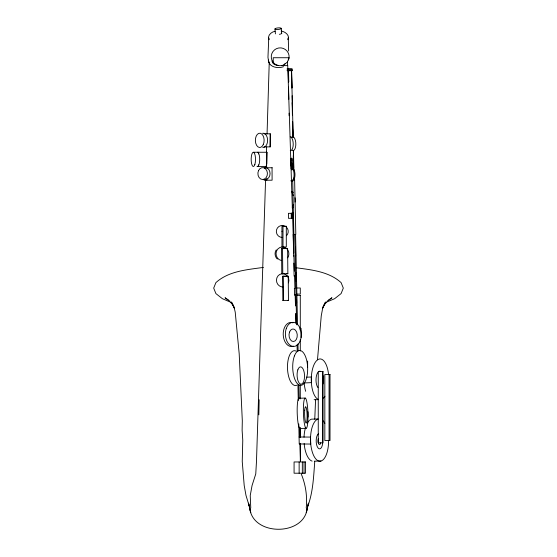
<?xml version="1.0" encoding="UTF-8"?>
<svg xmlns="http://www.w3.org/2000/svg" width="557" height="557" viewBox="0 0 557 557"><rect width="100%" height="100%" fill="white"/><g stroke="black" fill="none" stroke-linecap="round" stroke-linejoin="round"><path stroke-width="0.84" d="M272.053 167.761L272.101 180.203L264.164 180.203M288.637 51L288.248 37.841L287.913 39.54M258.838 414.854L259.158 399.752M266.002 166.515L266.58 166.508L266.88 152.256L253.338 152.249M265.571 179.96L256.478 461.495L255.76 473.937L252.056 485.537L250.239 495.493L250.761 507.935M265.961 167.796L266.016 166.063M266.469 152.158L266.636 146.944M267.061 133.91L269.247 62.078M315.568 399.94L314.768 419.198M317.483 359.801L321.25 315.854L322.594 308.648L325.553 302.138L322.454 308.132L325.553 302.138M314.754 461.495C313.577 476.896 313.076 492.604 307.429 507.197L308.453 503.131L306.266 512.698L307.248 507.935C304.679 536.377 252.321 536.377 249.752 507.935L250.734 512.698L248.547 503.131L249.571 507.197L246.013 495.493L244.203 485.537L242.246 461.495L242.768 440.225L242.121 430.303L242.316 420.834L239.197 353.799L235.228 312.157L234.406 308.648L231.447 302.138L234.546 308.132L231.447 302.138M288.248 39.728C289.842 35.161 285.184 31.575 281.104 31.032M288.519 60.003A8.933 8.933 0 0 0 281.125 47.909A8.933 8.933 0 0 0 271.356 58.179A8.933 8.933 0 0 0 283.805 64.96L287.405 62.05L289.069 57.733L273.229 57.733L273.229 62.405M282.114 231.211L282.093 231.684M323.944 305.257L326.193 302.583M283.805 64.96L284.982 63.721M328.707 300.084L331.951 297.765L327.029 301.233M325.908 302.409L334.625 298.691L341.1 293.588L343.307 288.101L341.1 282.622C328.971 271.579 311.662 269.867 296.094 267.75M275.081 31.262C271.231 31.902 267.263 35.537 268.752 39.728M283.513 66.701C278.034 68.852 268.871 67.237 268.342 60.191L268.683 61.897L267.966 57.364L268.752 37.841L269.087 39.54M291.207 213.289L293.421 213.08L293.518 218.121L288.512 218.372L288.415 213.338L291.207 213.289L291.304 218.323M287.865 273.675L281.786 273.759L281.543 248.631L287.614 248.554L287.865 273.675L286.876 273.759M281.543 248.631L287.614 248.554M281.786 273.759L282.775 273.675L282.531 248.554M288.463 300.376L282.852 300.432L282.615 276.279L288.227 276.223L288.463 300.376L287.802 300.432M288.227 276.223L282.615 276.279M282.852 300.432L283.506 300.376L283.269 276.223M288.456 81.935L288.22 70.662L292.181 70.662L292.147 69.061L287.704 68.991M296.679 303.015L296.609 299.548M263.405 267.569L261.727 267.639C245.909 269.811 228.252 271.391 215.9 282.622L213.693 288.101L215.9 293.588L222.375 298.691L231.092 302.409M306.364 377.214L311.349 376.998L311.467 382.638L303.99 382.958M291.541 70.593L293.191 137.363M299.005 398.262L305.208 398.06M299.958 428.493L306.162 428.291A15.123 2.263 88.1 0 0 307.401 405.621A15.123 2.263 88.1 0 0 303.481 405.621A15.123 2.263 88.1 0 0 306.162 428.291M286.973 69.005L292.147 69.061M287.008 70.607L292.181 70.662M293.859 179.173L294.604 179.159L295.809 234.358L293.191 234.413L293.664 256.157M314.454 461.154L320.999 461.029M292.028 213.108L293.421 213.08M292.126 218.142L293.518 218.121M266.88 152.256L266.302 152.256M281.57 65.622L287.405 65.622L287.405 62.05M264.032 133.812L270.417 133.812L270.215 146.881L264.032 146.874M257.515 166.508L266.747 166.508M272.241 167.761L264.164 167.761A5.967 4.769 -90 0 1 270.061 173.693A5.967 4.769 -90 0 1 263.955 179.291M296.63 287.997L300.286 287.997L300.286 294.089L296.63 294.089M296.387 295.349L300.307 295.349M314.12 399.668L318.124 399.689M266.58 166.508L266.747 152.249L266.747 163.995M278.5 65.42C275.806 65.413 272.269 64.118 272.004 61.033M229.971 301.233L225.049 297.765L228.293 300.084M230.807 302.583L233.056 305.257M301.24 473.937C305.716 484.799 307.387 496.315 306.239 507.935M268.342 60.191L268.815 62.614M281.25 28.407A3.161 0.787 -5.4 0 1 276.53 29.507A3.161 0.787 -5.4 0 1 276.53 28.135A3.161 0.787 -5.4 0 1 281.25 28.407L281.71 33.343M274.956 28.964L275.423 33.893M287.725 65.266L290.928 164.322M291.039 167.796L293.79 252.955M293.873 255.559L294.375 271.196M294.521 275.541L294.938 288.575M295.133 294.66L295.502 305.953M295.753 313.779L296.032 322.468M299.457 428.472L299.652 434.557M299.938 443.247L300.522 461.495M295.579 234.365L297.549 324.794M297.967 343.927L298.12 350.882M298.858 384.796L299.165 398.708M299.791 427.4L300 436.967L299.074 436.987L299.22 443.964L310.709 444.054L310.562 437.085L299.074 436.987L298.789 423.947M293.462 150.376L293.88 170.324M294.047 178.129L294.082 179.862M295.488 246.64L295.69 256.185M296.039 272.658L296.22 281.334M291.624 70.593L291.993 87.936M292.153 95.741L292.557 114.819M292.704 121.76L293.031 137.37M293.309 150.376L293.671 167.727M293.894 178.129L293.929 179.862M295.482 253.581L295.537 256.185M291.596 76.664L291.833 87.936M292.147 102.683L292.397 114.826M292.71 129.565L292.878 137.37M293.26 155.584L293.518 167.727M294.653 234.386L296.63 324.815M297.062 344.818L297.194 350.903M297.939 384.817L298.28 400.469M295.419 294.395L295.495 297.87M295.837 313.521L296.046 323.088M292.697 180.064L293.88 234.4M293.817 263.113L294.103 276.154M294.368 288.324L294.521 295.287M288.568 72.389L288.77 81.928M288.408 72.389L288.61 81.935M288.561 87.143L288.818 99.278M289.111 113.155L289.167 115.759M287.767 69.152L287.802 70.753M293.073 213.115L293.17 218.156M291.882 213.227L291.972 218.267M329.062 374.506L329.062 440.531M322.607 371.582L322.607 442.843M307.993 411.818L307.993 417.089M307.631 361.047L307.631 367.536M304.038 461.962L304.038 473.213M302.333 461.962L302.333 473.213M301.086 337.514L301.086 328.365L300.202 328.365L300.202 330.029M300.286 295.349L300.286 330.141M300.307 339.561L300.286 351.014M300.286 384.915L300.286 398.854M300.307 427.985L300.307 437.524M300.307 443.595L300.307 460.931M299.137 461.962L299.137 473.213M282.998 226.274L282.998 246.974M270.138 133.812L270.138 146.874M266.775 178.539L266.775 180.203M258.392 152.249L258.392 153.927M258.392 164.83L258.392 166.508M257.515 152.249A7.13 2.172 -90 0 1 259.673 160.312A7.13 2.172 -90 0 1 256.951 166.271M262.528 133.283A7.15 4.386 -90 0 1 267.597 140.162A7.15 4.386 -90 0 1 262.751 147.452M322.9 375.334A8.682 3.718 -89.7 0 1 322.969 384.017M317.922 387.547A8.682 3.718 -89.7 0 1 317.796 372.508M318.681 371.582A8.682 3.718 -89.7 0 1 320.609 371.449M320.755 442.843A3.377 1.441 88.9 0 1 318.646 443.832A3.377 1.441 88.9 0 1 318.423 438.763M281.605 33.148A3.161 0.787 -5.4 0 1 281.292 33.775M280.791 33.977A3.161 0.787 -5.4 0 1 279.377 34.311M318.179 399.411A20.449 8.752 -89.7 0 1 311.3 378.189A20.449 8.752 -89.7 0 1 319.37 359.014A20.449 8.752 -89.7 0 1 328.574 374.687M324.933 396.222A20.449 8.752 -89.7 0 1 323.415 398.164M305.682 391.313A20.449 8.752 -89.7 0 1 304.213 383.174M291.764 167.88A6.677 2.841 88 0 1 294.054 175.984A6.677 2.841 88 0 1 290.74 180.823M293.073 180.747A6.677 2.841 88 0 1 291.603 180.795M292.627 167.852A6.677 2.841 88 0 1 294.904 173.352A6.677 2.841 88 0 1 293.734 180.05M281.299 260.502A6.837 6.426 85.2 0 1 276.655 250.796A6.837 6.426 85.2 0 1 286.632 248.631M287.036 249.042A6.837 6.426 85.2 0 1 287.697 257.814M290.253 136.806A6.942 2.952 88 0 1 293.226 144.172A6.942 2.952 88 0 1 290.267 150.648M291.917 192.583A8.425 3.586 88 0 1 293.288 195.73M293.295 204.753A8.425 3.586 88 0 1 292.195 207.162M291.757 169.878A5.862 0.877 88.1 0 1 290.636 162.762A5.862 0.877 88.1 0 1 291.771 158.829M291.408 191.323A8.425 3.586 88 0 1 293.226 192.534M294.994 197.728A8.425 3.586 88 0 1 295.085 202.087M293.504 207.12A8.425 3.586 88 0 1 292.655 207.914M292.871 136.716A6.942 2.952 88 0 1 295.816 144.98A6.942 2.952 88 0 1 292.119 150.209M291.395 137.419A6.942 2.952 88 0 1 292.105 136.834M277.351 259.033A6.837 6.426 85.2 0 1 275.457 256.095M275.297 255.524A6.837 6.426 85.2 0 1 276.279 249.849M312.094 461.112A21.173 9.037 88.9 0 1 304.143 443.511M304.018 437.21A21.173 9.037 88.9 0 1 305.466 427.86M307.304 423.25A21.173 9.037 88.9 0 1 309.316 420.528M309.859 420.048A21.173 9.037 88.9 0 1 311.579 419.143L318.124 419.01A21.173 9.037 88.9 0 0 310.569 441.562A21.173 9.037 88.9 0 0 320.101 461.182A21.173 9.037 88.9 0 0 328.602 440.594M282.274 237.456A6.002 5.96 76.2 0 1 276.516 229.888A6.002 5.96 76.2 0 1 285.254 226.274M286.486 227.228A6.002 5.96 76.2 0 1 286.486 235.708M322.691 443.149A7.721 3.293 88.9 0 1 317.232 446.61A7.721 3.293 88.9 0 1 318.507 433.701M322.782 420.535A21.173 9.037 88.9 0 1 324.856 423.334M283.576 286.876A6.621 6.224 85.2 0 1 276.46 280.046A6.621 6.224 85.2 0 1 283.952 273.856A6.621 6.224 85.2 0 1 288.463 282.838M300.529 427.978A15.123 2.263 88.1 0 1 297.222 413.378A15.123 2.263 88.1 0 1 299.61 398.777M296.902 385.207A17.441 7.457 88 0 1 287.482 367.759A17.441 7.457 88 0 1 296.24 351.182M293.483 346.127A12.066 7.944 87.7 0 1 283.214 334.485A12.066 7.944 87.7 0 1 292.954 322.837M286.305 226.274L281.946 226.274L281.946 246.974L286.305 246.974L286.305 226.274M323.032 371.582L318.256 371.582L318.256 442.843L323.032 442.843L323.032 371.582M330.009 374.506L324.828 374.506L324.828 440.531L330.009 440.531L330.009 374.506M305.521 461.962L294.075 461.962L294.075 473.213L305.521 473.213L305.521 461.962M254.876 164.419A7.13 2.172 -90 0 0 253.901 152.493A7.13 2.172 -90 0 0 251.242 161.224A7.13 2.172 -90 0 0 254.876 164.419M263.294 144.548A7.15 4.386 -90 0 0 260.21 133.234A7.15 4.386 -90 0 0 255.74 143.246A7.15 4.386 -90 0 0 263.294 144.548M258.58 170.463A5.967 4.769 90 0 0 262.549 179.528A5.967 4.769 90 0 0 266.838 170.693A5.967 4.769 90 0 0 258.58 170.463M294.444 355.895A17.441 7.457 88 0 0 298.9 384.873A17.441 7.457 88 0 0 307.206 363.039A17.441 7.457 88 0 0 294.444 355.895M286.319 328.365A12.066 7.944 87.7 0 0 293.616 346.454A12.066 7.944 87.7 0 0 300.084 328.365A12.066 7.944 87.7 0 0 286.319 328.365M291.214 160.054A5.862 0.877 88.1 0 0 291.972 169.732A5.862 0.877 88.1 0 0 292.759 162.247A5.862 0.877 88.1 0 0 291.214 160.054M291.255 163.779A2.896 0.432 88.1 0 0 291.764 168.117A2.896 0.432 88.1 0 0 292.007 163.779A2.896 0.432 88.1 0 0 291.255 163.779M297.835 369.862A8.682 3.718 88 0 0 300.369 384.052A8.682 3.718 88 0 0 304.24 372.654A8.682 3.718 88 0 0 297.835 369.862M304.714 410.182A8.202 1.225 88.1 0 0 306.023 423.042A8.202 1.225 88.1 0 0 306.865 411.386A8.202 1.225 88.1 0 0 304.714 410.182M289.501 332.111A6.273 4.129 87.7 0 0 293.288 341.511A6.273 4.129 87.7 0 0 296.651 332.111A6.273 4.129 87.7 0 0 289.501 332.111"/></g></svg>
